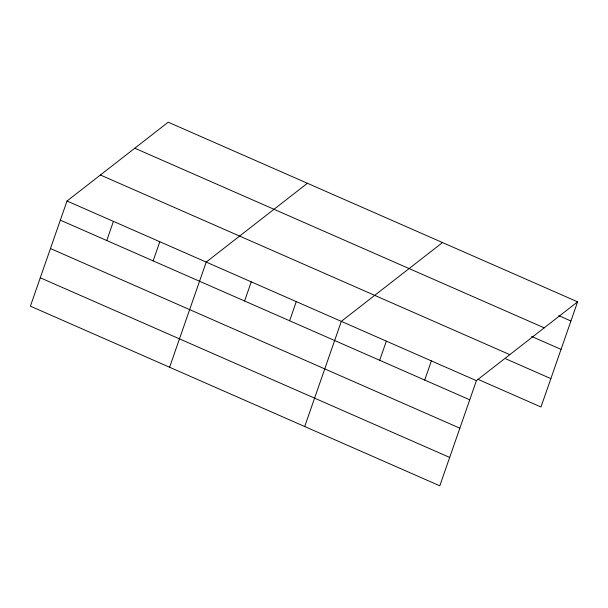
<?xml version="1.0" encoding="UTF-8"?>
<svg xmlns="http://www.w3.org/2000/svg" width="608" height="608" viewBox="0 0 608 608"><rect width="100%" height="100%" fill="white"/><g stroke="black" fill="none" stroke-linecap="round" stroke-linejoin="round"><path stroke-width="0.91" d="M67.017 201.012L30.4 306.166L439.797 485.807L476.414 380.654L577.6 301.834L168.203 122.193L67.017 201.012L476.414 380.654M106.75 240.525L113.415 221.373M153.148 260.885L159.813 241.733M169.594 367.24L206.211 262.086L307.397 183.274M244.576 301.006L251.248 281.854M289.613 320.766L296.278 301.614M304.699 426.52L341.316 321.374L442.495 242.554M379.681 360.286L386.346 341.134M424.711 380.046L431.384 360.894M577.6 301.834L540.983 406.988L477.759 379.248M558.805 315.674L570.927 320.994M134.809 148.208L544.206 327.849M531.605 336.452L561.047 349.372M100.411 175.005L509.808 354.646M505.833 358.849L550.863 378.609M60.344 220.164L469.748 399.806M50.464 248.543L459.861 428.184M40.28 277.788L449.684 457.429"/></g></svg>
